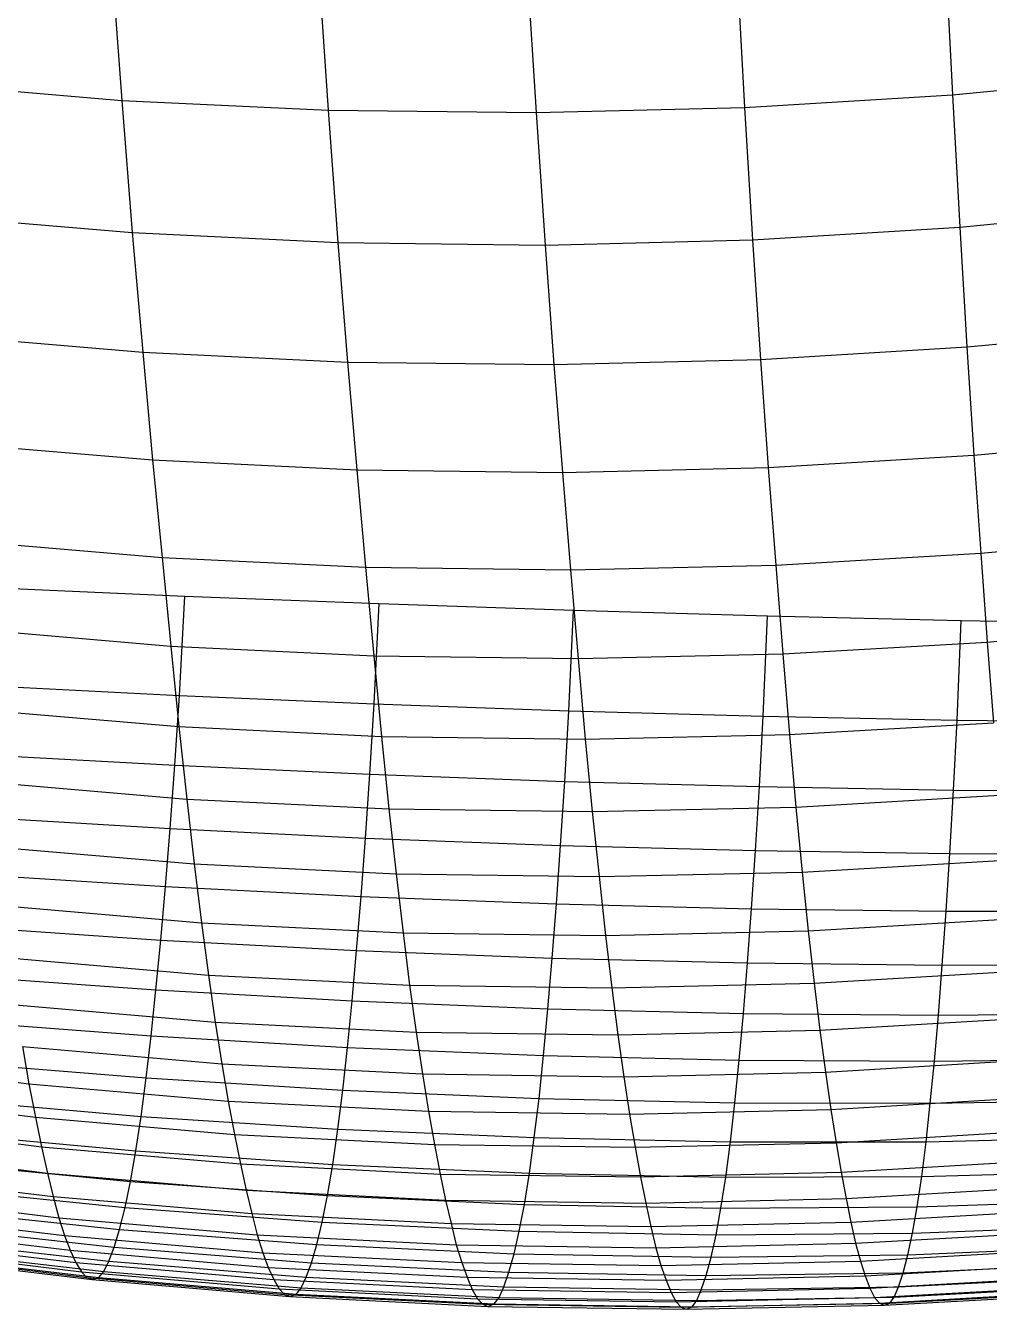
# Model space of a CAD drawing. Extents: x -429 to 429, y -1 to 209.
# Drawn here: x -67.83 to -57.63, y -0.29 to 13.29 of the extents above; entities that cross this region are included whole.
import ezdxf

# ---------------------------------------------------------------- set-up
doc = ezdxf.new("R2010")
doc.units = 0

msp = doc.modelspace()

# ---------------------------------------------------------------- linework, layer by layer
at = {"layer": 'default', "color": 5, "linetype": 'CONTINUOUS'}
for p, q in [((-66.924, 14.025, -13.317), (-66.81, 12.498, -12.296)), ((-58.099, 14.084, -13.763), (-58.022, 12.558, -12.774)), ((-64.732, 13.921, -13.643), (-64.626, 12.394, -12.617)), ((-62.522, 13.896, -13.827), (-62.426, 12.369, -12.803)), ((-60.307, 13.95, -13.867), (-60.221, 12.424, -12.856)), ((-58.022, 12.558, -12.774), (-55.84, 12.772, -12.558)), ((-68.966, 12.682, -11.844), (-66.81, 12.498, -12.296)), ((-66.81, 12.498, -12.296), (-64.626, 12.394, -12.617)), ((-66.81, 12.498, -12.296), (-66.699, 11.1, -11.301)), ((-60.221, 12.424, -12.856), (-58.022, 12.558, -12.774)), ((-58.022, 12.558, -12.774), (-57.944, 11.159, -11.807)), ((-64.626, 12.394, -12.617), (-62.426, 12.369, -12.803)), ((-64.626, 12.394, -12.617), (-64.523, 10.995, -11.615)), ((-62.426, 12.369, -12.803), (-60.221, 12.424, -12.856)), ((-62.426, 12.369, -12.803), (-62.332, 10.969, -11.805)), ((-60.221, 12.424, -12.856), (-60.136, 11.024, -11.869)), ((-68.849, 11.284, -10.863), (-66.699, 11.1, -11.301)), ((-57.944, 11.159, -11.807), (-55.768, 11.372, -11.619)), ((-60.136, 11.024, -11.869), (-57.944, 11.159, -11.807)), ((-57.944, 11.159, -11.807), (-57.868, 9.891, -10.863)), ((-66.699, 11.1, -11.301), (-64.523, 10.995, -11.615)), ((-66.699, 11.1, -11.301), (-66.589, 9.836, -10.328)), ((-62.332, 10.969, -11.805), (-60.136, 11.024, -11.869)), ((-60.136, 11.024, -11.869), (-60.051, 9.758, -10.905)), ((-64.523, 10.995, -11.615), (-62.332, 10.969, -11.805)), ((-64.523, 10.995, -11.615), (-64.421, 9.731, -10.637)), ((-62.332, 10.969, -11.805), (-62.239, 9.705, -10.83)), ((-57.868, 9.891, -10.863), (-55.698, 10.101, -10.703)), ((-68.734, 10.019, -9.904), (-66.589, 9.836, -10.328)), ((-66.589, 9.836, -10.328), (-64.421, 9.731, -10.637)), ((-66.589, 9.836, -10.328), (-66.484, 8.696, -9.396)), ((-60.051, 9.758, -10.905), (-57.868, 9.891, -10.863)), ((-57.868, 9.891, -10.863), (-57.794, 8.745, -9.957)), ((-64.421, 9.731, -10.637), (-62.239, 9.705, -10.83)), ((-64.421, 9.731, -10.637), (-64.323, 8.592, -9.7)), ((-62.239, 9.705, -10.83), (-60.051, 9.758, -10.905)), ((-62.239, 9.705, -10.83), (-62.149, 8.565, -9.896)), ((-60.051, 9.758, -10.905), (-59.97, 8.616, -9.981)), ((-68.623, 8.878, -8.985), (-66.484, 8.696, -9.396)), ((-57.794, 8.745, -9.957), (-55.629, 8.951, -9.823)), ((-66.484, 8.696, -9.396), (-64.323, 8.592, -9.7)), ((-66.484, 8.696, -9.396), (-66.385, 7.666, -8.516)), ((-59.97, 8.616, -9.981), (-57.794, 8.745, -9.957)), ((-57.794, 8.745, -9.957), (-57.723, 7.709, -9.101)), ((-64.323, 8.592, -9.7), (-62.149, 8.565, -9.896)), ((-64.323, 8.592, -9.7), (-64.231, 7.562, -8.815)), ((-62.149, 8.565, -9.896), (-59.97, 8.616, -9.981)), ((-62.149, 8.565, -9.896), (-62.064, 7.534, -9.013)), ((-59.97, 8.616, -9.981), (-59.892, 7.584, -9.108)), ((-57.723, 7.709, -9.101), (-55.564, 7.911, -8.99)), ((-68.52, 7.847, -8.116), (-66.385, 7.666, -8.516)), ((-66.385, 7.666, -8.516), (-64.231, 7.562, -8.815)), ((-66.385, 7.666, -8.516), (-66.293, 6.728, -7.691)), ((-59.892, 7.584, -9.108), (-57.723, 7.709, -9.101)), ((-57.723, 7.709, -9.101), (-57.654, 6.769, -8.296)), ((-64.231, 7.562, -8.815), (-62.064, 7.534, -9.013)), ((-64.231, 7.562, -8.815), (-64.144, 6.624, -7.986)), ((-62.064, 7.534, -9.013), (-59.892, 7.584, -9.108)), ((-62.064, 7.534, -9.013), (-61.983, 6.596, -8.186)), ((-59.892, 7.584, -9.108), (-59.818, 6.644, -8.289)), ((-68.2, 7.346, 11.141), (-66.142, 7.257, 10.958)), ((-66.201, 6.204, 10.593), (-66.142, 7.257, 10.958)), ((-66.142, 7.257, 10.958), (-64.086, 7.178, 10.757)), ((-64.139, 6.116, 10.405), (-64.086, 7.178, 10.757)), ((-64.086, 7.178, 10.757), (-62.031, 7.109, 10.537)), ((-62.08, 6.043, 10.189), (-62.031, 7.109, 10.537)), ((-62.031, 7.109, 10.537), (-59.978, 7.049, 10.298)), ((-60.024, 5.986, 9.945), (-59.978, 7.049, 10.298)), ((-59.978, 7.049, 10.298), (-57.928, 6.999, 10.041)), ((-57.971, 5.945, 9.673), (-57.928, 6.999, 10.041)), ((-57.928, 6.999, 10.041), (-55.88, 6.959, 9.765)), ((-57.654, 6.769, -8.296), (-55.5, 6.969, -8.206)), ((-68.424, 6.909, -7.301), (-66.293, 6.728, -7.691)), ((-66.293, 6.728, -7.691), (-64.144, 6.624, -7.986)), ((-66.293, 6.728, -7.691), (-66.207, 5.876, -6.914)), ((-59.818, 6.644, -8.289), (-57.654, 6.769, -8.296)), ((-57.654, 6.769, -8.296), (-57.588, 5.916, -7.537)), ((-64.144, 6.624, -7.986), (-61.983, 6.596, -8.186)), ((-64.144, 6.624, -7.986), (-64.062, 5.771, -7.206)), ((-61.983, 6.596, -8.186), (-59.818, 6.644, -8.289)), ((-61.983, 6.596, -8.186), (-61.907, 5.743, -7.407)), ((-59.818, 6.644, -8.289), (-59.746, 5.791, -7.518)), ((-68.264, 6.309, 10.753), (-66.201, 6.204, 10.593)), ((-66.25, 5.467, 10.261), (-66.201, 6.204, 10.593)), ((-66.201, 6.204, 10.593), (-64.139, 6.116, 10.405)), ((-64.185, 5.372, 10.078), (-64.139, 6.116, 10.405)), ((-64.139, 6.116, 10.405), (-62.08, 6.043, 10.189)), ((-68.334, 6.057, -6.532), (-66.207, 5.876, -6.914)), ((-62.123, 5.296, 9.864), (-62.08, 6.043, 10.189)), ((-62.08, 6.043, 10.189), (-60.024, 5.986, 9.945)), ((-60.065, 5.241, 9.617), (-60.024, 5.986, 9.945)), ((-60.024, 5.986, 9.945), (-57.971, 5.945, 9.673)), ((-66.207, 5.876, -6.914), (-64.062, 5.771, -7.206)), ((-66.207, 5.876, -6.914), (-66.124, 5.11, -6.17)), ((-59.746, 5.791, -7.518), (-57.588, 5.916, -7.537)), ((-58.01, 5.205, 9.34), (-57.971, 5.945, 9.673)), ((-57.971, 5.945, 9.673), (-55.923, 5.919, 9.374)), ((-64.062, 5.771, -7.206), (-61.907, 5.743, -7.407)), ((-64.062, 5.771, -7.206), (-63.984, 5.005, -6.458)), ((-61.907, 5.743, -7.407), (-59.746, 5.791, -7.518)), ((-61.907, 5.743, -7.407), (-61.833, 4.977, -6.662)), ((-59.746, 5.791, -7.518), (-59.678, 5.025, -6.779)), ((-68.317, 5.581, 10.412), (-66.25, 5.467, 10.261)), ((-66.3, 4.797, 9.916), (-66.25, 5.467, 10.261)), ((-66.25, 5.467, 10.261), (-64.185, 5.372, 10.078)), ((-64.232, 4.696, 9.737), (-64.185, 5.372, 10.078)), ((-64.185, 5.372, 10.078), (-62.123, 5.296, 9.864)), ((-62.167, 4.619, 9.524), (-62.123, 5.296, 9.864)), ((-62.123, 5.296, 9.864), (-60.065, 5.241, 9.617)), ((-68.248, 5.292, -5.797), (-66.124, 5.11, -6.17)), ((-60.106, 4.565, 9.276), (-60.065, 5.241, 9.617)), ((-60.065, 5.241, 9.617), (-58.01, 5.205, 9.34)), ((-58.05, 4.534, 8.993), (-58.01, 5.205, 9.34)), ((-58.01, 5.205, 9.34), (-55.96, 5.189, 9.03)), ((-66.124, 5.11, -6.17), (-63.984, 5.005, -6.458)), ((-66.124, 5.11, -6.17), (-66.044, 4.423, -5.458)), ((-61.833, 4.977, -6.662), (-59.678, 5.025, -6.779)), ((-59.678, 5.025, -6.779), (-57.524, 5.15, -6.81)), ((-59.678, 5.025, -6.779), (-59.611, 4.338, -6.072)), ((-68.369, 4.921, 10.06), (-66.3, 4.797, 9.916)), ((-63.984, 5.005, -6.458), (-61.833, 4.977, -6.662)), ((-63.984, 5.005, -6.458), (-63.908, 4.318, -5.743)), ((-61.833, 4.977, -6.662), (-61.761, 4.289, -5.948)), ((-66.349, 4.186, 9.566), (-66.3, 4.797, 9.916)), ((-66.3, 4.797, 9.916), (-64.232, 4.696, 9.737)), ((-64.279, 4.08, 9.391), (-64.232, 4.696, 9.737)), ((-64.232, 4.696, 9.737), (-62.167, 4.619, 9.524)), ((-62.212, 4.001, 9.178), (-62.167, 4.619, 9.524)), ((-62.167, 4.619, 9.524), (-60.106, 4.565, 9.276)), ((-68.165, 4.605, -5.093), (-66.044, 4.423, -5.458)), ((-60.148, 3.949, 8.928), (-60.106, 4.565, 9.276)), ((-60.106, 4.565, 9.276), (-58.05, 4.534, 8.993)), ((-58.09, 3.923, 8.642), (-58.05, 4.534, 8.993)), ((-58.05, 4.534, 8.993), (-55.998, 4.527, 8.675)), ((-66.044, 4.423, -5.458), (-63.908, 4.318, -5.743)), ((-66.044, 4.423, -5.458), (-65.968, 3.802, -4.779)), ((-59.611, 4.338, -6.072), (-57.462, 4.464, -6.115)), ((-68.422, 4.318, 9.705), (-66.349, 4.186, 9.566)), ((-63.908, 4.318, -5.743), (-61.761, 4.289, -5.948)), ((-63.908, 4.318, -5.743), (-63.835, 3.696, -5.062)), ((-61.761, 4.289, -5.948), (-59.611, 4.338, -6.072)), ((-61.761, 4.289, -5.948), (-61.693, 3.668, -5.268)), ((-59.611, 4.338, -6.072), (-59.547, 3.717, -5.399)), ((-66.399, 3.619, 9.219), (-66.349, 4.186, 9.566)), ((-66.349, 4.186, 9.566), (-64.279, 4.08, 9.391)), ((-64.326, 3.508, 9.046), (-64.279, 4.08, 9.391)), ((-64.279, 4.08, 9.391), (-62.212, 4.001, 9.178)), ((-68.086, 3.985, -4.422), (-65.968, 3.802, -4.779)), ((-62.256, 3.427, 8.833), (-62.212, 4.001, 9.178)), ((-62.212, 4.001, 9.178), (-60.148, 3.949, 8.928)), ((-60.19, 3.376, 8.582), (-60.148, 3.949, 8.928)), ((-60.148, 3.949, 8.928), (-58.09, 3.923, 8.642)), ((-65.968, 3.802, -4.779), (-63.835, 3.696, -5.062)), ((-65.968, 3.802, -4.779), (-65.894, 3.248, -4.122)), ((-59.547, 3.717, -5.399), (-57.402, 3.844, -5.452)), ((-58.129, 3.354, 8.293), (-58.09, 3.923, 8.642)), ((-58.09, 3.923, 8.642), (-56.037, 3.923, 8.318)), ((-68.473, 3.759, 9.354), (-66.399, 3.619, 9.219)), ((-63.835, 3.696, -5.062), (-61.693, 3.668, -5.268)), ((-63.835, 3.696, -5.062), (-63.765, 3.142, -4.401)), ((-61.693, 3.668, -5.268), (-59.547, 3.717, -5.399)), ((-61.693, 3.668, -5.268), (-61.626, 3.114, -4.609)), ((-59.547, 3.717, -5.399), (-59.485, 3.163, -4.746)), ((-66.449, 3.091, 8.861), (-66.399, 3.619, 9.219)), ((-66.399, 3.619, 9.219), (-64.326, 3.508, 9.046)), ((-68.009, 3.431, -3.772), (-65.894, 3.248, -4.122)), ((-64.374, 2.974, 8.689), (-64.326, 3.508, 9.046)), ((-64.326, 3.508, 9.046), (-62.256, 3.427, 8.833)), ((-62.301, 2.891, 8.476), (-62.256, 3.427, 8.833)), ((-62.256, 3.427, 8.833), (-60.19, 3.376, 8.582)), ((-60.233, 2.842, 8.224), (-60.19, 3.376, 8.582)), ((-60.19, 3.376, 8.582), (-58.129, 3.354, 8.293)), ((-59.485, 3.163, -4.746), (-57.344, 3.29, -4.811)), ((-58.17, 2.825, 7.933), (-58.129, 3.354, 8.293)), ((-58.129, 3.354, 8.293), (-56.075, 3.363, 7.965)), ((-68.526, 3.241, 8.994), (-66.449, 3.091, 8.861)), ((-65.894, 3.248, -4.122), (-63.765, 3.142, -4.401)), ((-65.894, 3.248, -4.122), (-65.822, 2.751, -3.485)), ((-63.765, 3.142, -4.401), (-61.626, 3.114, -4.609)), ((-63.765, 3.142, -4.401), (-63.696, 2.645, -3.762)), ((-61.626, 3.114, -4.609), (-59.485, 3.163, -4.746)), ((-59.485, 3.163, -4.746), (-59.424, 2.666, -4.115)), ((-66.5, 2.604, 8.489), (-66.449, 3.091, 8.861)), ((-66.449, 3.091, 8.861), (-64.374, 2.974, 8.689)), ((-61.626, 3.114, -4.609), (-61.562, 2.616, -3.972)), ((-67.935, 2.935, -3.144), (-65.822, 2.751, -3.485)), ((-64.423, 2.482, 8.316), (-64.374, 2.974, 8.689)), ((-64.374, 2.974, 8.689), (-62.301, 2.891, 8.476)), ((-62.348, 2.397, 8.103), (-62.301, 2.891, 8.476)), ((-62.301, 2.891, 8.476), (-60.233, 2.842, 8.224)), ((-68.578, 2.764, 8.622), (-66.5, 2.604, 8.489)), ((-65.822, 2.751, -3.485), (-63.696, 2.645, -3.762)), ((-65.822, 2.751, -3.485), (-65.752, 2.308, -2.872)), ((-60.277, 2.349, 7.851), (-60.233, 2.842, 8.224)), ((-60.233, 2.842, 8.224), (-58.17, 2.825, 7.933)), ((-59.424, 2.666, -4.115), (-57.288, 2.793, -4.192)), ((-58.213, 2.338, 7.559), (-58.17, 2.825, 7.933)), ((-58.17, 2.825, 7.933), (-56.114, 2.843, 7.603)), ((-66.552, 2.16, 8.104), (-66.5, 2.604, 8.489)), ((-66.5, 2.604, 8.489), (-64.423, 2.482, 8.316)), ((-63.696, 2.645, -3.762), (-61.562, 2.616, -3.972)), ((-63.696, 2.645, -3.762), (-63.629, 2.202, -3.146)), ((-61.562, 2.616, -3.972), (-59.424, 2.666, -4.115)), ((-61.562, 2.616, -3.972), (-61.499, 2.173, -3.357)), ((-59.424, 2.666, -4.115), (-59.365, 2.222, -3.507)), ((-67.862, 2.492, -2.538), (-65.752, 2.308, -2.872)), ((-67.862, 2.492, -2.538), (-67.793, 2.097, -1.955)), ((-64.473, 2.031, 7.93), (-64.423, 2.482, 8.316)), ((-64.423, 2.482, 8.316), (-62.348, 2.397, 8.103)), ((-69.885, 2.358, -1.572), (-67.793, 2.097, -1.955)), ((-68.632, 2.33, 8.239), (-66.552, 2.16, 8.104)), ((-65.752, 2.308, -2.872), (-63.629, 2.202, -3.146)), ((-65.752, 2.308, -2.872), (-65.685, 1.913, -2.282)), ((-62.396, 1.944, 7.716), (-62.348, 2.397, 8.103)), ((-62.348, 2.397, 8.103), (-60.277, 2.349, 7.851)), ((-60.323, 1.897, 7.464), (-60.277, 2.349, 7.851)), ((-60.277, 2.349, 7.851), (-58.213, 2.338, 7.559)), ((-59.365, 2.222, -3.507), (-57.233, 2.349, -3.595)), ((-58.256, 1.893, 7.173), (-58.213, 2.338, 7.559)), ((-58.213, 2.338, 7.559), (-56.154, 2.365, 7.228)), ((-63.629, 2.202, -3.146), (-61.499, 2.173, -3.357)), ((-63.629, 2.202, -3.146), (-63.565, 1.807, -2.552)), ((-61.499, 2.173, -3.357), (-59.365, 2.222, -3.507)), ((-61.499, 2.173, -3.357), (-61.438, 1.778, -2.766)), ((-59.365, 2.222, -3.507), (-59.308, 1.827, -2.922)), ((-67.793, 2.097, -1.955), (-65.685, 1.913, -2.282)), ((-67.793, 2.097, -1.955), (-67.725, 1.746, -1.393)), ((-66.606, 1.754, 7.703), (-66.552, 2.16, 8.104)), ((-66.552, 2.16, 8.104), (-64.473, 2.031, 7.93)), ((-69.816, 2.006, -1.021), (-67.725, 1.746, -1.393)), ((-68.687, 1.934, 7.842), (-66.606, 1.754, 7.703)), ((-65.685, 1.913, -2.282), (-63.565, 1.807, -2.552)), ((-65.685, 1.913, -2.282), (-65.619, 1.562, -1.713)), ((-64.525, 1.618, 7.527), (-64.473, 2.031, 7.93)), ((-64.473, 2.031, 7.93), (-62.396, 1.944, 7.716)), ((-62.446, 1.529, 7.312), (-62.396, 1.944, 7.716)), ((-62.396, 1.944, 7.716), (-60.323, 1.897, 7.464)), ((-59.308, 1.827, -2.922), (-57.18, 1.954, -3.02)), ((-58.256, 1.893, 7.173), (-56.196, 1.929, 6.843)), ((-63.565, 1.807, -2.552), (-61.438, 1.778, -2.766)), ((-63.565, 1.807, -2.552), (-63.503, 1.456, -1.981)), ((-61.438, 1.778, -2.766), (-59.308, 1.827, -2.922)), ((-61.438, 1.778, -2.766), (-61.379, 1.427, -2.195)), ((-60.37, 1.484, 7.06), (-60.323, 1.897, 7.464)), ((-60.323, 1.897, 7.464), (-58.256, 1.893, 7.173)), ((-59.308, 1.827, -2.922), (-59.253, 1.475, -2.357)), ((-58.301, 1.486, 6.771), (-58.256, 1.893, 7.173)), ((-69.75, 1.691, -0.489), (-67.66, 1.432, -0.85)), ((-67.725, 1.746, -1.393), (-65.619, 1.562, -1.713)), ((-67.725, 1.746, -1.393), (-67.66, 1.432, -0.85)), ((-66.661, 1.388, 7.284), (-66.606, 1.754, 7.703)), ((-66.606, 1.754, 7.703), (-64.525, 1.618, 7.527)), ((-68.743, 1.579, 7.429), (-66.661, 1.388, 7.284)), ((-65.619, 1.562, -1.713), (-63.503, 1.456, -1.981)), ((-65.619, 1.562, -1.713), (-65.556, 1.25, -1.164)), ((-64.578, 1.246, 7.103), (-64.525, 1.618, 7.527)), ((-64.525, 1.618, 7.527), (-62.446, 1.529, 7.312)), ((-62.497, 1.154, 6.887), (-62.446, 1.529, 7.312)), ((-62.446, 1.529, 7.312), (-60.37, 1.484, 7.06)), ((-59.253, 1.475, -2.357), (-57.128, 1.601, -2.465)), ((-58.301, 1.486, 6.771), (-56.238, 1.533, 6.444)), ((-69.686, 1.412, 0.025), (-67.597, 1.154, -0.326)), ((-67.66, 1.432, -0.85), (-65.556, 1.25, -1.164)), ((-67.66, 1.432, -0.85), (-67.597, 1.154, -0.326)), ((-66.718, 1.066, 6.847), (-66.661, 1.388, 7.284)), ((-66.661, 1.388, 7.284), (-64.578, 1.246, 7.103)), ((-63.503, 1.456, -1.981), (-61.379, 1.427, -2.195)), ((-63.503, 1.456, -1.981), (-63.442, 1.144, -1.429)), ((-61.379, 1.427, -2.195), (-59.253, 1.475, -2.357)), ((-61.379, 1.427, -2.195), (-61.322, 1.114, -1.645)), ((-60.42, 1.112, 6.636), (-60.37, 1.484, 7.06)), ((-60.37, 1.484, 7.06), (-58.301, 1.486, 6.771)), ((-59.253, 1.475, -2.357), (-59.199, 1.162, -1.812)), ((-58.347, 1.119, 6.349), (-58.301, 1.486, 6.771)), ((-68.801, 1.268, 7), (-66.718, 1.066, 6.847)), ((-65.556, 1.25, -1.164), (-63.442, 1.144, -1.429)), ((-65.556, 1.25, -1.164), (-65.495, 0.973, -0.633)), ((-64.633, 0.917, 6.662), (-64.578, 1.246, 7.103)), ((-64.578, 1.246, 7.103), (-62.497, 1.154, 6.887)), ((-59.199, 1.162, -1.812), (-57.078, 1.286, -1.93)), ((-69.623, 1.162, 0.525), (-67.536, 0.906, 0.185)), ((-67.597, 1.154, -0.326), (-65.495, 0.973, -0.633)), ((-67.597, 1.154, -0.326), (-67.536, 0.906, 0.185)), ((-63.442, 1.144, -1.429), (-61.322, 1.114, -1.645)), ((-63.442, 1.144, -1.429), (-63.384, 0.867, -0.896)), ((-62.55, 0.823, 6.444), (-62.497, 1.154, 6.887)), ((-62.497, 1.154, 6.887), (-60.42, 1.112, 6.636)), ((-61.322, 1.114, -1.645), (-59.199, 1.162, -1.812)), ((-61.322, 1.114, -1.645), (-61.267, 0.837, -1.114)), ((-60.471, 0.783, 6.194), (-60.42, 1.112, 6.636)), ((-60.42, 1.112, 6.636), (-58.347, 1.119, 6.349)), ((-59.199, 1.162, -1.812), (-59.147, 0.884, -1.286)), ((-58.396, 0.797, 5.911), (-58.347, 1.119, 6.349)), ((-58.347, 1.119, 6.349), (-56.282, 1.177, 6.028)), ((-68.859, 1.002, 6.562), (-66.775, 0.789, 6.399)), ((-66.775, 0.789, 6.399), (-66.718, 1.066, 6.847)), ((-66.718, 1.066, 6.847), (-64.633, 0.917, 6.662)), ((-65.495, 0.973, -0.633), (-63.384, 0.867, -0.896)), ((-65.495, 0.973, -0.633), (-65.436, 0.725, -0.116)), ((-59.147, 0.884, -1.286), (-57.03, 1.007, -1.413)), ((-69.562, 0.938, 1.017), (-67.476, 0.682, 0.688)), ((-67.536, 0.906, 0.185), (-65.436, 0.725, -0.116)), ((-67.536, 0.906, 0.185), (-67.476, 0.682, 0.688)), ((-64.69, 0.635, 6.208), (-64.633, 0.917, 6.662)), ((-64.633, 0.917, 6.662), (-62.55, 0.823, 6.444)), ((-63.384, 0.867, -0.896), (-61.267, 0.837, -1.114)), ((-63.384, 0.867, -0.896), (-63.327, 0.619, -0.376)), ((-62.605, 0.538, 5.987), (-62.55, 0.823, 6.444)), ((-62.55, 0.823, 6.444), (-60.471, 0.783, 6.194)), ((-61.267, 0.837, -1.114), (-59.147, 0.884, -1.286)), ((-61.267, 0.837, -1.114), (-61.213, 0.589, -0.595)), ((-59.147, 0.884, -1.286), (-59.097, 0.635, -0.773)), ((-58.396, 0.797, 5.911), (-56.328, 0.865, 5.598)), ((-69.501, 0.748, 1.505), (-67.415, 0.493, 1.188)), ((-68.918, 0.78, 6.117), (-66.833, 0.558, 5.944)), ((-67.476, 0.682, 0.688), (-65.377, 0.501, 0.394)), ((-67.476, 0.682, 0.688), (-67.415, 0.493, 1.188)), ((-66.833, 0.558, 5.944), (-66.775, 0.789, 6.399)), ((-66.775, 0.789, 6.399), (-64.69, 0.635, 6.208)), ((-65.436, 0.725, -0.116), (-63.327, 0.619, -0.376)), ((-65.436, 0.725, -0.116), (-65.377, 0.501, 0.394)), ((-60.522, 0.5, 5.739), (-60.471, 0.783, 6.194)), ((-60.471, 0.783, 6.194), (-58.396, 0.797, 5.911)), ((-59.097, 0.635, -0.773), (-56.982, 0.756, -0.91)), ((-58.445, 0.52, 5.462), (-58.396, 0.797, 5.911)), ((-69.441, 0.591, 1.987), (-67.355, 0.337, 1.684)), ((-68.976, 0.6, 5.672), (-66.89, 0.371, 5.488)), ((-66.89, 0.371, 5.488), (-66.833, 0.558, 5.944)), ((-66.833, 0.558, 5.944), (-64.746, 0.398, 5.746)), ((-64.746, 0.398, 5.746), (-64.69, 0.635, 6.208)), ((-64.69, 0.635, 6.208), (-62.605, 0.538, 5.987)), ((-63.327, 0.619, -0.376), (-61.213, 0.589, -0.595)), ((-63.327, 0.619, -0.376), (-63.271, 0.395, 0.137)), ((-61.213, 0.589, -0.595), (-59.097, 0.635, -0.773)), ((-61.213, 0.589, -0.595), (-61.159, 0.365, -0.084)), ((-59.097, 0.635, -0.773), (-59.046, 0.411, -0.268)), ((-58.445, 0.52, 5.462), (-56.374, 0.598, 5.157)), ((-69.382, 0.461, 2.463), (-67.296, 0.207, 2.174)), ((-69.033, 0.459, 5.228), (-66.947, 0.222, 5.032)), ((-67.415, 0.493, 1.188), (-65.318, 0.312, 0.902)), ((-67.415, 0.493, 1.188), (-67.355, 0.337, 1.684)), ((-65.377, 0.501, 0.394), (-63.271, 0.395, 0.137)), ((-65.377, 0.501, 0.394), (-65.318, 0.312, 0.902)), ((-62.659, 0.3, 5.523), (-62.605, 0.538, 5.987)), ((-62.605, 0.538, 5.987), (-60.522, 0.5, 5.739)), ((-61.159, 0.365, -0.084), (-59.046, 0.411, -0.268)), ((-60.575, 0.263, 5.276), (-60.522, 0.5, 5.739)), ((-60.522, 0.5, 5.739), (-58.445, 0.52, 5.462)), ((-59.046, 0.411, -0.268), (-56.935, 0.532, -0.416)), ((-59.046, 0.411, -0.268), (-58.996, 0.222, 0.234)), ((-58.494, 0.288, 5.005), (-58.445, 0.52, 5.462)), ((-69.323, 0.363, 2.935), (-67.238, 0.109, 2.66)), ((-69.265, 0.303, 3.396), (-67.18, 0.05, 3.136)), ((-69.208, 0.278, 3.857), (-67.123, 0.027, 3.613)), ((-69.137, 0.296, 4.423), (-67.052, 0.049, 4.195)), ((-69.088, 0.356, 4.799), (-67.002, 0.114, 4.594)), ((-67.355, 0.337, 1.684), (-65.26, 0.157, 1.406)), ((-67.355, 0.337, 1.684), (-67.296, 0.207, 2.174)), ((-66.947, 0.222, 5.032), (-66.89, 0.371, 5.488)), ((-66.89, 0.371, 5.488), (-64.802, 0.206, 5.283)), ((-65.318, 0.312, 0.902), (-63.214, 0.207, 0.648)), ((-65.318, 0.312, 0.902), (-65.26, 0.157, 1.406)), ((-64.802, 0.206, 5.283), (-64.746, 0.398, 5.746)), ((-64.746, 0.398, 5.746), (-62.659, 0.3, 5.523)), ((-63.271, 0.395, 0.137), (-61.159, 0.365, -0.084)), ((-63.271, 0.395, 0.137), (-63.214, 0.207, 0.648)), ((-62.714, 0.106, 5.058), (-62.659, 0.3, 5.523)), ((-62.659, 0.3, 5.523), (-60.575, 0.263, 5.276)), ((-61.159, 0.365, -0.084), (-61.106, 0.176, 0.425)), ((-60.575, 0.263, 5.276), (-58.494, 0.288, 5.005)), ((-58.996, 0.222, 0.234), (-56.888, 0.342, 0.075)), ((-58.544, 0.1, 4.547), (-58.494, 0.288, 5.005)), ((-58.494, 0.288, 5.005), (-56.42, 0.376, 4.71)), ((-67.296, 0.207, 2.174), (-65.202, 0.027, 1.905)), ((-67.296, 0.207, 2.174), (-67.238, 0.109, 2.66)), ((-67.002, 0.114, 4.594), (-66.947, 0.222, 5.032)), ((-66.947, 0.222, 5.032), (-64.858, 0.053, 4.82)), ((-65.26, 0.157, 1.406), (-63.158, 0.052, 1.154)), ((-65.26, 0.157, 1.406), (-65.202, 0.027, 1.905)), ((-64.858, 0.053, 4.82), (-64.802, 0.206, 5.283)), ((-64.802, 0.206, 5.283), (-62.714, 0.106, 5.058)), ((-63.214, 0.207, 0.648), (-61.106, 0.176, 0.425)), ((-63.214, 0.207, 0.648), (-63.158, 0.052, 1.154)), ((-61.106, 0.176, 0.425), (-58.996, 0.222, 0.234)), ((-61.106, 0.176, 0.425), (-61.052, 0.021, 0.929)), ((-60.627, 0.071, 4.813), (-60.575, 0.263, 5.276)), ((-58.996, 0.222, 0.234), (-58.946, 0.066, 0.731)), ((-58.946, 0.066, 0.731), (-56.842, 0.185, 0.559)), ((-58.544, 0.1, 4.547), (-56.467, 0.195, 4.262)), ((-67.238, 0.109, 2.66), (-65.145, -0.07, 2.4)), ((-67.238, 0.109, 2.66), (-67.18, 0.05, 3.136)), ((-67.18, 0.05, 3.136), (-65.088, -0.129, 2.885)), ((-67.18, 0.05, 3.136), (-67.123, 0.027, 3.613)), ((-67.123, 0.027, 3.613), (-67.052, 0.049, 4.195)), ((-67.123, 0.027, 3.613), (-65.031, -0.151, 3.372)), ((-67.052, 0.049, 4.195), (-67.002, 0.114, 4.594)), ((-67.052, 0.049, 4.195), (-64.962, -0.126, 3.963)), ((-67.002, 0.114, 4.594), (-64.911, -0.058, 4.375)), ((-65.202, 0.027, 1.905), (-63.102, -0.078, 1.657)), ((-65.202, 0.027, 1.905), (-65.145, -0.07, 2.4)), ((-64.911, -0.058, 4.375), (-64.858, 0.053, 4.82)), ((-64.858, 0.053, 4.82), (-62.768, -0.048, 4.592)), ((-63.158, 0.052, 1.154), (-61.052, 0.021, 0.929)), ((-63.158, 0.052, 1.154), (-63.102, -0.078, 1.657)), ((-62.768, -0.048, 4.592), (-62.714, 0.106, 5.058)), ((-62.714, 0.106, 5.058), (-60.627, 0.071, 4.813)), ((-61.052, 0.021, 0.929), (-58.946, 0.066, 0.731)), ((-61.052, 0.021, 0.929), (-60.999, -0.108, 1.429)), ((-60.679, -0.082, 4.349), (-60.627, 0.071, 4.813)), ((-60.627, 0.071, 4.813), (-58.544, 0.1, 4.547)), ((-58.946, 0.066, 0.731), (-58.896, -0.064, 1.223)), ((-58.896, -0.064, 1.223), (-56.795, 0.055, 1.038)), ((-58.593, -0.048, 4.09), (-58.544, 0.1, 4.547)), ((-58.593, -0.048, 4.09), (-56.513, 0.053, 3.816)), ((-65.145, -0.07, 2.4), (-63.046, -0.176, 2.155)), ((-65.145, -0.07, 2.4), (-65.088, -0.129, 2.885)), ((-65.088, -0.129, 2.885), (-62.991, -0.234, 2.643)), ((-65.088, -0.129, 2.885), (-65.031, -0.151, 3.372)), ((-65.031, -0.151, 3.372), (-64.962, -0.126, 3.963)), ((-64.962, -0.126, 3.963), (-64.911, -0.058, 4.375)), ((-64.962, -0.126, 3.963), (-62.869, -0.23, 3.729)), ((-64.911, -0.058, 4.375), (-62.819, -0.161, 4.145)), ((-63.102, -0.078, 1.657), (-60.999, -0.108, 1.429)), ((-63.102, -0.078, 1.657), (-63.046, -0.176, 2.155)), ((-62.819, -0.161, 4.145), (-62.768, -0.048, 4.592)), ((-62.768, -0.048, 4.592), (-60.679, -0.082, 4.349)), ((-60.999, -0.108, 1.429), (-58.896, -0.064, 1.223)), ((-60.999, -0.108, 1.429), (-60.946, -0.206, 1.925)), ((-60.728, -0.194, 3.903), (-60.679, -0.082, 4.349)), ((-60.679, -0.082, 4.349), (-58.593, -0.048, 4.09)), ((-58.896, -0.064, 1.223), (-58.845, -0.162, 1.711)), ((-58.845, -0.162, 1.711), (-56.747, -0.043, 1.512)), ((-58.795, -0.221, 2.188), (-56.701, -0.103, 1.976)), ((-58.745, -0.244, 2.667), (-56.654, -0.128, 2.439)), ((-58.684, -0.221, 3.25), (-56.597, -0.11, 3.007)), ((-58.639, -0.157, 3.65), (-58.593, -0.048, 4.09)), ((-58.639, -0.157, 3.65), (-56.556, -0.049, 3.385)), ((-65.031, -0.151, 3.372), (-62.936, -0.256, 3.134)), ((-63.046, -0.176, 2.155), (-60.946, -0.206, 1.925)), ((-63.046, -0.176, 2.155), (-62.991, -0.234, 2.643)), ((-62.991, -0.234, 2.643), (-60.893, -0.265, 2.411)), ((-62.991, -0.234, 2.643), (-62.936, -0.256, 3.134)), ((-62.936, -0.256, 3.134), (-62.869, -0.23, 3.729)), ((-62.936, -0.256, 3.134), (-60.84, -0.287, 2.899)), ((-62.869, -0.23, 3.729), (-62.819, -0.161, 4.145)), ((-62.869, -0.23, 3.729), (-60.776, -0.261, 3.491)), ((-62.819, -0.161, 4.145), (-60.728, -0.194, 3.903)), ((-60.946, -0.206, 1.925), (-58.845, -0.162, 1.711)), ((-60.946, -0.206, 1.925), (-60.893, -0.265, 2.411)), ((-60.893, -0.265, 2.411), (-58.795, -0.221, 2.188)), ((-60.893, -0.265, 2.411), (-60.84, -0.287, 2.899)), ((-60.84, -0.287, 2.899), (-58.745, -0.244, 2.667)), ((-60.84, -0.287, 2.899), (-60.776, -0.261, 3.491)), ((-60.776, -0.261, 3.491), (-60.728, -0.194, 3.903)), ((-60.776, -0.261, 3.491), (-58.684, -0.221, 3.25)), ((-60.728, -0.194, 3.903), (-58.639, -0.157, 3.65)), ((-58.845, -0.162, 1.711), (-58.795, -0.221, 2.188)), ((-58.795, -0.221, 2.188), (-58.745, -0.244, 2.667)), ((-58.745, -0.244, 2.667), (-58.684, -0.221, 3.25)), ((-58.684, -0.221, 3.25), (-58.639, -0.157, 3.65))]:
    msp.add_line(p, q, dxfattribs=at)

doc.saveas('drawing.dxf')
